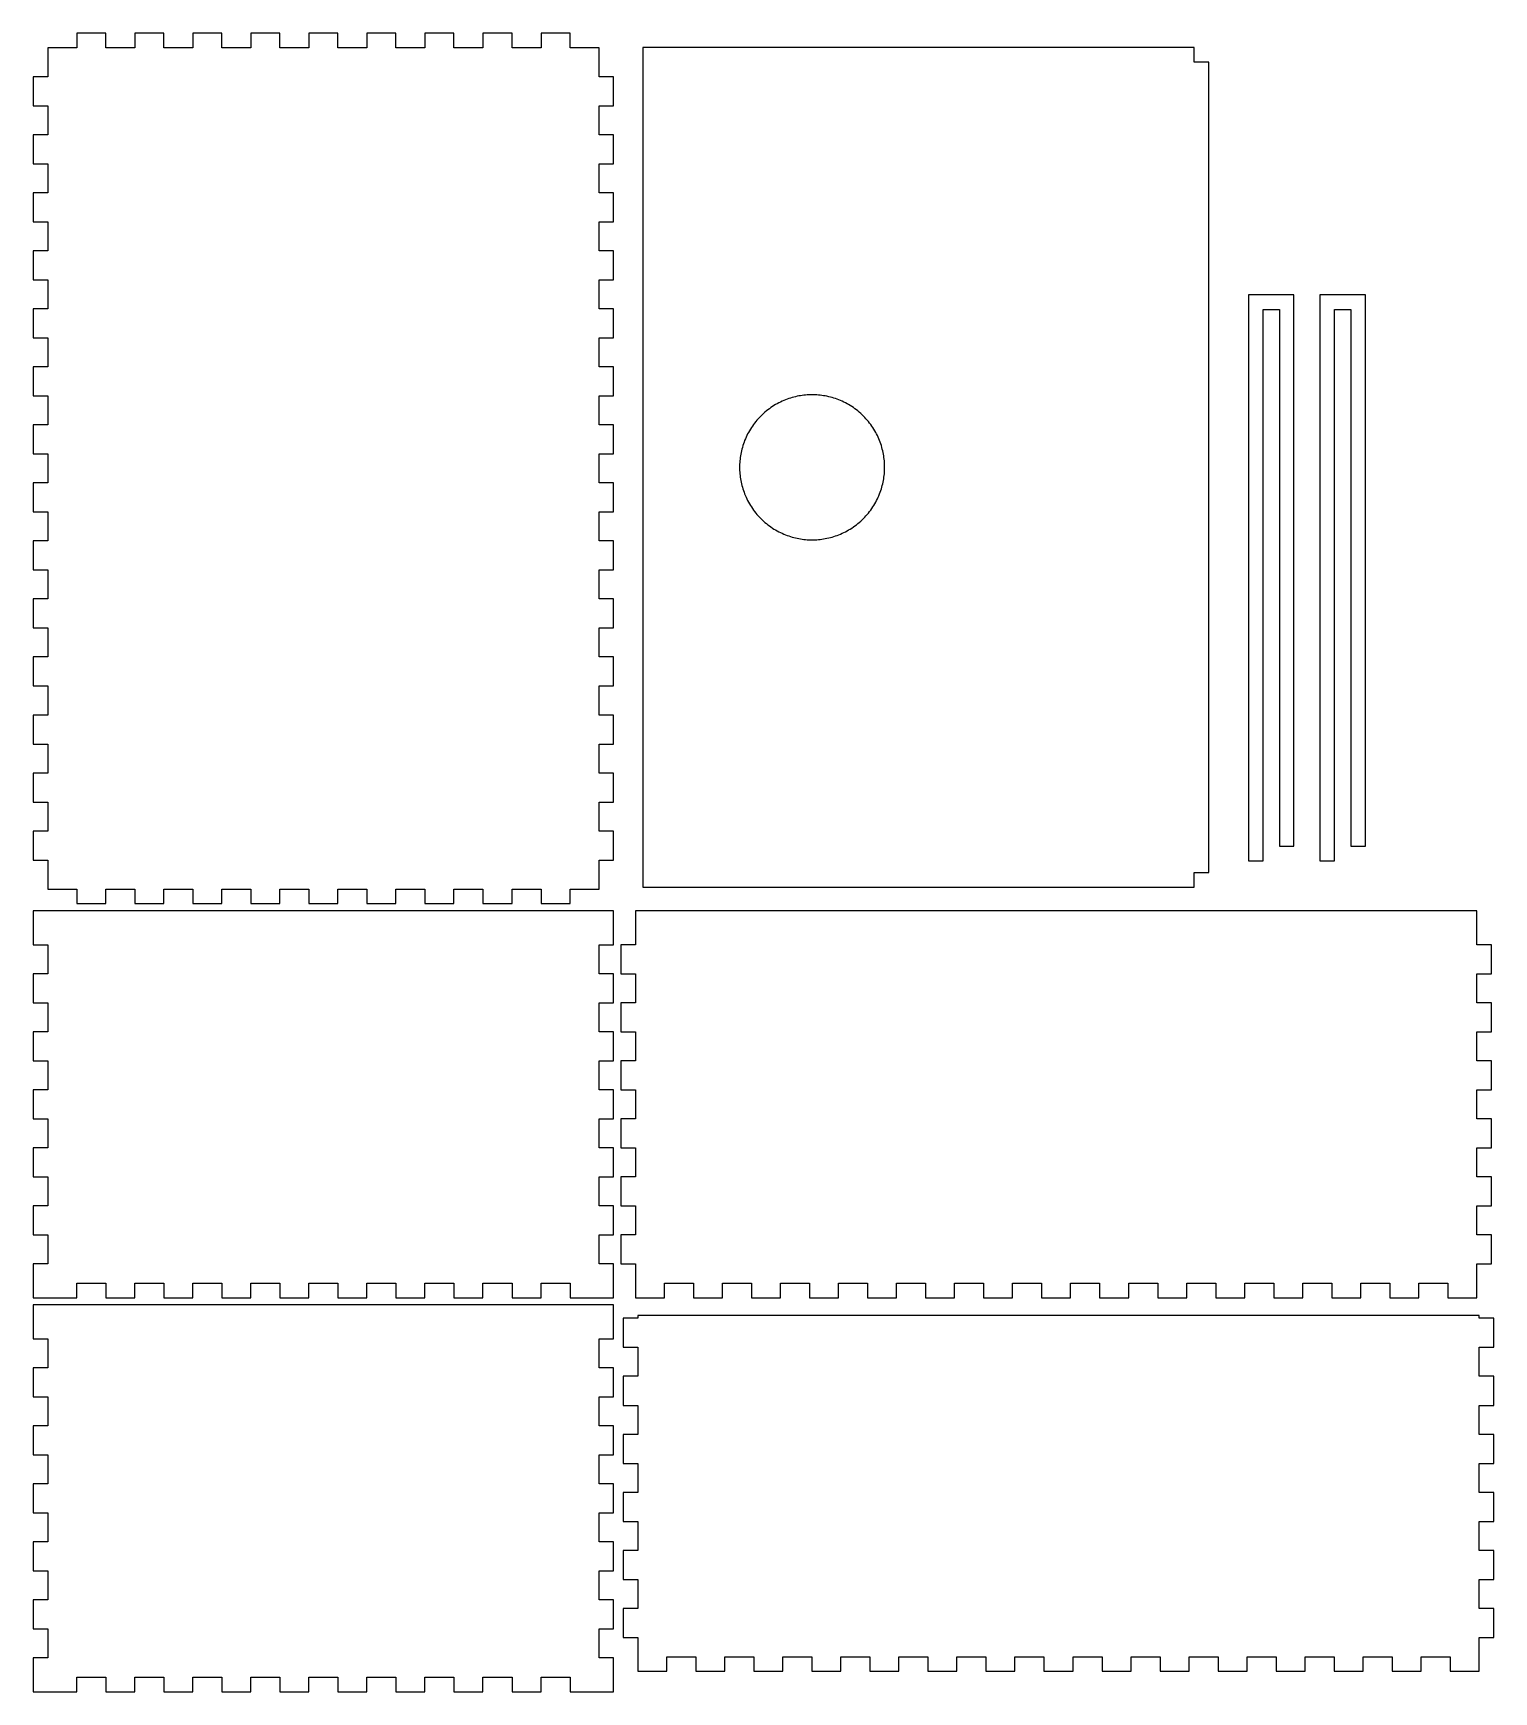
# Model space of a CAD drawing. Header units: millimetres. Extents: x 0 to 320, y 0 to 363.
import ezdxf

# ---------------------------------------------------------------- set-up
doc = ezdxf.new("R2010")
doc.units = ezdxf.units.MM
doc.layers.add('120 180 80', color=97, linetype='Continuous', true_color=0x3f8146)

msp = doc.modelspace()

# ---------------------------------------------------------------- linework, layer by layer
at = {"layer": '120 180 80', "color": 0}
for points in [[(3.18, 175.54), (9.54, 175.54), (9.54, 172.36), (15.9, 172.36), (15.9, 175.54), (22.26, 175.54), (22.26, 172.36), (28.62, 172.36), (28.62, 175.54), (34.98, 175.54), (34.98, 172.36), (41.34, 172.36), (41.34, 175.54), (47.7, 175.54), (47.7, 172.36), (54.06, 172.36), (54.06, 175.54), (60.42, 175.54), (60.42, 172.36), (66.78, 172.36), (66.78, 175.54), (73.14, 175.54), (73.14, 172.36), (79.5, 172.36), (79.5, 175.54), (85.86, 175.54), (85.86, 172.36), (92.22, 172.36), (92.22, 175.54), (98.58, 175.54), (98.58, 172.36), (104.94, 172.36), (104.94, 175.54), (111.3, 175.54), (111.3, 172.36), (117.66, 172.36), (117.66, 175.54), (124.02, 175.54), (124.02, 181.9), (127.2, 181.9), (127.2, 188.26), (124.02, 188.26), (124.02, 194.62), (127.2, 194.62), (127.2, 200.98), (124.02, 200.98), (124.02, 207.34), (127.2, 207.34), (127.2, 213.7), (124.02, 213.7), (124.02, 220.06), (127.2, 220.06), (127.2, 226.42), (124.02, 226.42), (124.02, 232.78), (127.2, 232.78), (127.2, 239.14), (124.02, 239.14), (124.02, 245.5), (127.2, 245.5), (127.2, 251.86), (124.02, 251.86), (124.02, 258.22), (127.2, 258.22), (127.2, 264.58), (124.02, 264.58), (124.02, 270.94), (127.2, 270.94), (127.2, 277.3), (124.02, 277.3), (124.02, 283.66), (127.2, 283.66), (127.2, 290.02), (124.02, 290.02), (124.02, 296.38), (127.2, 296.38), (127.2, 302.74), (124.02, 302.74), (124.02, 309.1), (127.2, 309.1), (127.2, 315.46), (124.02, 315.46), (124.02, 321.82), (127.2, 321.82), (127.2, 328.18), (124.02, 328.18), (124.02, 334.54), (127.2, 334.54), (127.2, 340.9), (124.02, 340.9), (124.02, 347.26), (127.2, 347.26), (127.2, 353.62), (124.02, 353.62), (124.02, 359.98), (117.66, 359.98), (117.66, 363.16), (111.3, 363.16), (111.3, 359.98), (104.94, 359.98), (104.94, 363.16), (98.58, 363.16), (98.58, 359.98), (92.22, 359.98), (92.22, 363.16), (85.86, 363.16), (85.86, 359.98), (79.5, 359.98), (79.5, 363.16), (73.14, 363.16), (73.14, 359.98), (66.78, 359.98), (66.78, 363.16), (60.42, 363.16), (60.42, 359.98), (54.06, 359.98), (54.06, 363.16), (47.7, 363.16), (47.7, 359.98), (41.34, 359.98), (41.34, 363.16), (34.98, 363.16), (34.98, 359.98), (28.62, 359.98), (28.62, 363.16), (22.26, 363.16), (22.26, 359.98), (15.9, 359.98), (15.9, 363.16), (9.54, 363.16), (9.54, 359.98), (3.18, 359.98), (3.18, 353.62), (0, 353.62), (0, 347.26), (3.18, 347.26), (3.18, 340.9), (0, 340.9), (0, 334.54), (3.18, 334.54), (3.18, 328.18), (0, 328.18), (0, 321.82), (3.18, 321.82), (3.18, 315.46), (0, 315.46), (0, 309.1), (3.18, 309.1), (3.18, 302.74), (0, 302.74), (0, 296.38), (3.18, 296.38), (3.18, 290.02), (0, 290.02), (0, 283.66), (3.18, 283.66), (3.18, 277.3), (0, 277.3), (0, 270.94), (3.18, 270.94), (3.18, 264.58), (0, 264.58), (0, 258.22), (3.18, 258.22), (3.18, 251.86), (0, 251.86), (0, 245.5), (3.18, 245.5), (3.18, 239.14), (0, 239.14), (0, 232.78), (3.18, 232.78), (3.18, 226.42), (0, 226.42), (0, 220.06), (3.18, 220.06), (3.18, 213.7), (0, 213.7), (0, 207.34), (3.18, 207.34), (3.18, 200.98), (0, 200.98), (0, 194.62), (3.18, 194.62), (3.18, 188.26), (0, 188.26), (0, 181.9), (3.18, 181.9)], [(3.18, 85.97), (9.54, 85.97), (9.54, 89.15), (15.9, 89.15), (15.9, 85.97), (22.26, 85.97), (22.26, 89.15), (28.62, 89.15), (28.62, 85.97), (34.98, 85.97), (34.98, 89.15), (41.34, 89.15), (41.34, 85.97), (47.7, 85.97), (47.7, 89.15), (54.06, 89.15), (54.06, 85.97), (60.42, 85.97), (60.42, 89.15), (66.78, 89.15), (66.78, 85.97), (73.14, 85.97), (73.14, 89.15), (79.5, 89.15), (79.5, 85.97), (85.86, 85.97), (85.86, 89.15), (92.22, 89.15), (92.22, 85.97), (98.58, 85.97), (98.58, 89.15), (104.94, 89.15), (104.94, 85.97), (111.3, 85.97), (111.3, 89.15), (117.66, 89.15), (117.66, 85.97), (124.02, 85.97), (127.2, 85.97), (127.2, 93.39), (124.02, 93.39), (124.02, 99.75), (127.2, 99.75), (127.2, 106.11), (124.02, 106.11), (124.02, 112.47), (127.2, 112.47), (127.2, 118.83), (124.02, 118.83), (124.02, 125.19), (127.2, 125.19), (127.2, 131.55), (124.02, 131.55), (124.02, 137.91), (127.2, 137.91), (127.2, 144.27), (124.02, 144.27), (124.02, 150.63), (127.2, 150.63), (127.2, 156.99), (124.02, 156.99), (124.02, 163.35), (127.2, 163.35), (127.2, 170.77), (124.02, 170.77), (3.18, 170.77), (0, 170.77), (0, 163.35), (3.18, 163.35), (3.18, 156.99), (0, 156.99), (0, 150.63), (3.18, 150.63), (3.18, 144.27), (0, 144.27), (0, 137.91), (3.18, 137.91), (3.18, 131.55), (0, 131.55), (0, 125.19), (3.18, 125.19), (3.18, 118.83), (0, 118.83), (0, 112.47), (3.18, 112.47), (3.18, 106.11), (0, 106.11), (0, 99.75), (3.18, 99.75), (3.18, 93.39), (0, 93.39), (0, 85.97)], [(131.97, 85.97), (138.33, 85.97), (138.33, 89.15), (144.69, 89.15), (144.69, 85.97), (151.05, 85.97), (151.05, 89.15), (157.41, 89.15), (157.41, 85.97), (163.77, 85.97), (163.77, 89.15), (170.13, 89.15), (170.13, 85.97), (176.49, 85.97), (176.49, 89.15), (182.85, 89.15), (182.85, 85.97), (189.21, 85.97), (189.21, 89.15), (195.57, 89.15), (195.57, 85.97), (201.93, 85.97), (201.93, 89.15), (208.29, 89.15), (208.29, 85.97), (214.65, 85.97), (214.65, 89.15), (221.01, 89.15), (221.01, 85.97), (227.37, 85.97), (227.37, 89.15), (233.73, 89.15), (233.73, 85.97), (240.09, 85.97), (240.09, 89.15), (246.45, 89.15), (246.45, 85.97), (252.81, 85.97), (252.81, 89.15), (259.17, 89.15), (259.17, 85.97), (265.53, 85.97), (265.53, 89.15), (271.89, 89.15), (271.89, 85.97), (278.25, 85.97), (278.25, 89.15), (284.61, 89.15), (284.61, 85.97), (290.97, 85.97), (290.97, 89.15), (297.33, 89.15), (297.33, 85.97), (303.69, 85.97), (303.69, 89.15), (310.05, 89.15), (310.05, 85.97), (316.41, 85.97), (316.41, 93.39), (319.59, 93.39), (319.59, 99.75), (316.41, 99.75), (316.41, 106.11), (319.59, 106.11), (319.59, 112.47), (316.41, 112.47), (316.41, 118.83), (319.59, 118.83), (319.59, 125.19), (316.41, 125.19), (316.41, 131.55), (319.59, 131.55), (319.59, 137.91), (316.41, 137.91), (316.41, 144.27), (319.59, 144.27), (319.59, 150.63), (316.41, 150.63), (316.41, 156.99), (319.59, 156.99), (319.59, 163.35), (316.41, 163.35), (316.41, 170.77), (131.97, 170.77), (131.97, 163.35), (128.79, 163.35), (128.79, 156.99), (131.97, 156.99), (131.97, 150.63), (128.79, 150.63), (128.79, 144.27), (131.97, 144.27), (131.97, 137.91), (128.79, 137.91), (128.79, 131.55), (131.97, 131.55), (131.97, 125.19), (128.79, 125.19), (128.79, 118.83), (131.97, 118.83), (131.97, 112.47), (128.79, 112.47), (128.79, 106.11), (131.97, 106.11), (131.97, 99.75), (128.79, 99.75), (128.79, 93.39), (131.97, 93.39)], [(3.18, -0.42), (9.54, -0.42), (9.54, 2.76), (15.9, 2.76), (15.9, -0.42), (22.26, -0.42), (22.26, 2.76), (28.62, 2.76), (28.62, -0.42), (34.98, -0.42), (34.98, 2.76), (41.34, 2.76), (41.34, -0.42), (47.7, -0.42), (47.7, 2.76), (54.06, 2.76), (54.06, -0.42), (60.42, -0.42), (60.42, 2.76), (66.78, 2.76), (66.78, -0.42), (73.14, -0.42), (73.14, 2.76), (79.5, 2.76), (79.5, -0.42), (85.86, -0.42), (85.86, 2.76), (92.22, 2.76), (92.22, -0.42), (98.58, -0.42), (98.58, 2.76), (104.94, 2.76), (104.94, -0.42), (111.3, -0.42), (111.3, 2.76), (117.66, 2.76), (117.66, -0.42), (124.02, -0.42), (127.2, -0.42), (127.2, 7), (124.02, 7), (124.02, 13.36), (127.2, 13.36), (127.2, 19.72), (124.02, 19.72), (124.02, 26.08), (127.2, 26.08), (127.2, 32.44), (124.02, 32.44), (124.02, 38.8), (127.2, 38.8), (127.2, 45.16), (124.02, 45.16), (124.02, 51.52), (127.2, 51.52), (127.2, 57.88), (124.02, 57.88), (124.02, 64.24), (127.2, 64.24), (127.2, 70.6), (124.02, 70.6), (124.02, 76.96), (127.2, 76.96), (127.2, 84.38), (124.02, 84.38), (3.18, 84.38), (0, 84.38), (0, 76.96), (3.18, 76.96), (3.18, 70.6), (0, 70.6), (0, 64.24), (3.18, 64.24), (3.18, 57.88), (0, 57.88), (0, 51.52), (3.18, 51.52), (3.18, 45.16), (0, 45.16), (0, 38.8), (3.18, 38.8), (3.18, 32.44), (0, 32.44), (0, 26.08), (3.18, 26.08), (3.18, 19.72), (0, 19.72), (0, 13.36), (3.18, 13.36), (3.18, 7), (0, 7), (0, -0.42)]]:
    msp.add_lwpolyline(points, close=True, dxfattribs=at)
at = {"layer": '120 180 80'}
for points in [[(257.62, 179.17), (257.62, 356.84), (254.44, 356.84), (254.44, 360.01), (133.61, 360.01), (133.61, 176), (254.44, 176), (254.44, 179.17)], [(266.36, 305.77), (266.36, 181.75), (269.54, 181.75), (269.54, 302.59), (273.14, 302.59), (273.14, 184.93), (276.32, 184.93), (276.32, 305.77)], [(281.99, 305.77), (281.99, 181.75), (285.17, 181.75), (285.17, 302.59), (288.78, 302.59), (288.78, 184.93), (291.96, 184.93), (291.96, 305.77)], [(316.93, 81.46), (316.93, 82.09), (132.49, 82.09), (132.49, 81.46), (129.31, 81.46), (129.31, 75.1), (132.49, 75.1), (132.49, 68.74), (129.31, 68.74), (129.31, 62.38), (132.49, 62.38), (132.49, 56.02), (129.31, 56.02), (129.31, 49.66), (132.49, 49.66), (132.49, 43.3), (129.31, 43.3), (129.31, 36.94), (132.49, 36.94), (132.49, 30.58), (129.31, 30.58), (129.31, 24.22), (132.49, 24.22), (132.49, 17.86), (129.31, 17.86), (129.31, 11.5), (132.49, 11.5), (132.49, 4.08), (138.85, 4.08), (138.85, 7.26), (145.21, 7.26), (145.21, 4.08), (151.57, 4.08), (151.57, 7.26), (157.93, 7.26), (157.93, 4.08), (164.29, 4.08), (164.29, 7.26), (170.65, 7.26), (170.65, 4.08), (177.01, 4.08), (177.01, 7.26), (183.37, 7.26), (183.37, 4.08), (189.73, 4.08), (189.73, 7.26), (196.09, 7.26), (196.09, 4.08), (202.45, 4.08), (202.45, 7.26), (208.81, 7.26), (208.81, 4.08), (215.17, 4.08), (215.17, 7.26), (221.53, 7.26), (221.53, 4.08), (227.89, 4.08), (227.89, 7.26), (234.25, 7.26), (234.25, 4.08), (240.61, 4.08), (240.61, 7.26), (246.97, 7.26), (246.97, 4.08), (253.33, 4.08), (253.33, 7.26), (259.69, 7.26), (259.69, 4.08), (266.05, 4.08), (266.05, 7.26), (272.41, 7.26), (272.41, 4.08), (278.77, 4.08), (278.77, 7.26), (285.13, 7.26), (285.13, 4.08), (291.49, 4.08), (291.49, 7.26), (297.85, 7.26), (297.85, 4.08), (304.21, 4.08), (304.21, 7.26), (310.57, 7.26), (310.57, 4.08), (316.93, 4.08), (316.93, 11.5), (320.11, 11.5), (320.11, 17.86), (316.93, 17.86), (316.93, 24.22), (320.11, 24.22), (320.11, 30.58), (316.93, 30.58), (316.93, 36.94), (320.11, 36.94), (320.11, 43.3), (316.93, 43.3), (316.93, 49.66), (320.11, 49.66), (320.11, 56.02), (316.93, 56.02), (316.93, 62.38), (320.11, 62.38), (320.11, 68.74), (316.93, 68.74), (316.93, 75.1), (320.11, 75.1), (320.11, 81.46)]]:
    msp.add_lwpolyline(points, close=True, dxfattribs=at)
msp.add_rational_spline([(186.61, 268, 78.23), (186.61, 252.1, 78.23), (170.71, 252.1, 78.23), (154.81, 252.1, 78.23), (154.81, 268, 78.23), (154.81, 283.9, 78.23), (170.71, 283.9, 78.23), (186.61, 283.9, 78.23), (186.61, 268, 78.23)], [1, 0.707106781187, 1, 0.707106781187, 1, 0.707106781187, 1, 0.707106781187, 1], degree=2, knots=[-94.24778, -94.24778, -94.24778, -70.685835, -70.685835, -47.12389, -47.12389, -23.561945, -23.561945, 0, 0, 0], dxfattribs=at)

doc.saveas('drawing.dxf')
